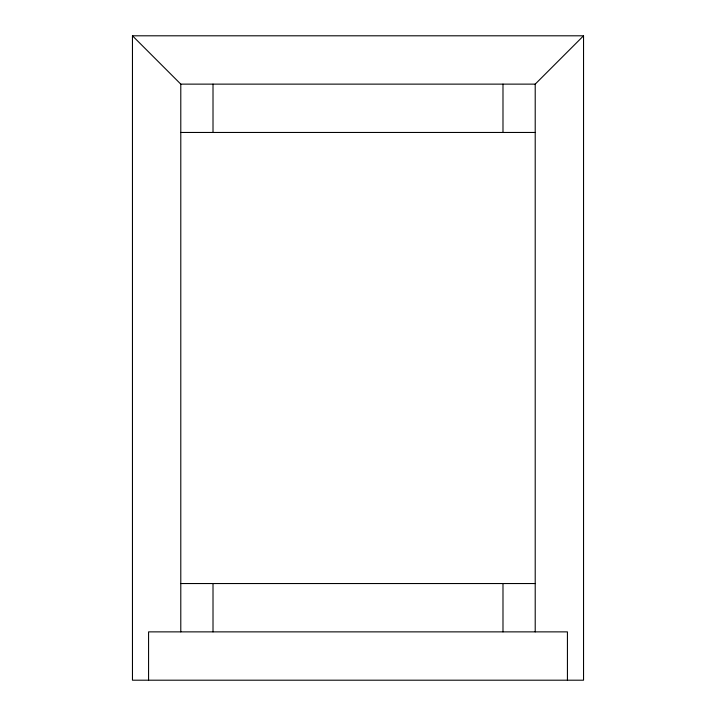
<?xml version="1.0" encoding="UTF-8"?>
<svg xmlns="http://www.w3.org/2000/svg" width="716" height="716" viewBox="0 0 716 716"><rect width="100%" height="100%" fill="white"/><g stroke="black" fill="none" stroke-linecap="round" stroke-linejoin="round"><path stroke-width="1.07" d="M535.21 631.87L535.21 84.13L583.54 35.8L132.46 35.8L132.46 680.2L583.54 680.2L583.54 35.8M132.46 35.8L180.79 84.13L535.21 84.13M180.79 132.46L535.21 132.46M180.79 583.54L535.21 583.54M567.43 680.2L567.43 631.87L148.57 631.87L148.57 680.2M502.99 84.13L502.99 132.46M502.99 583.54L502.99 631.87M213.01 84.13L213.01 132.46M213.01 583.54L213.01 631.87M180.79 84.13L180.79 631.87"/></g></svg>
